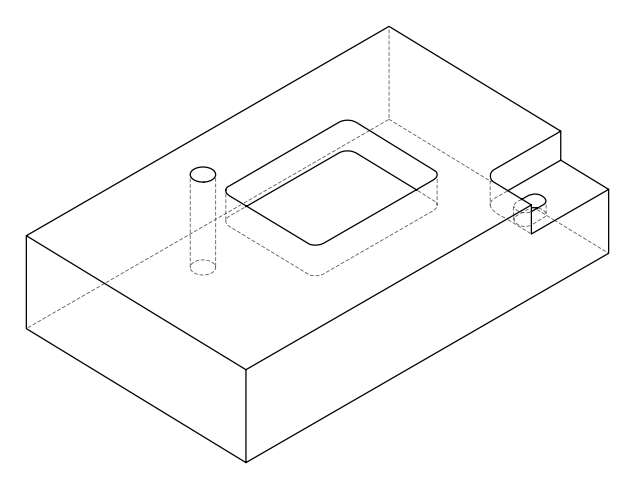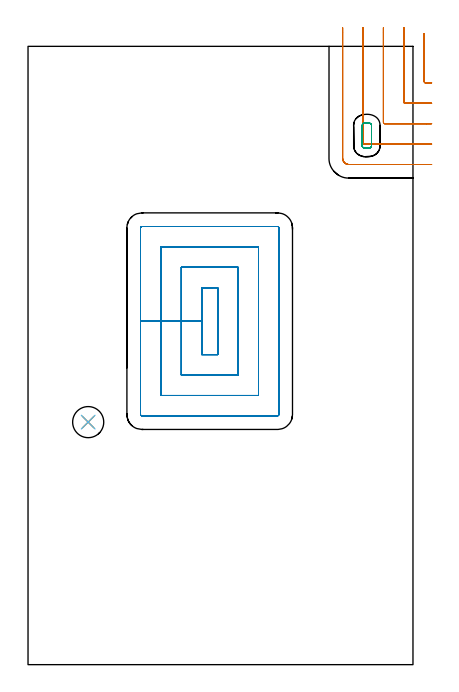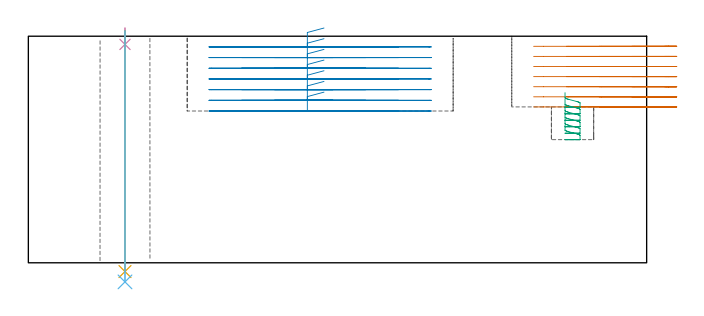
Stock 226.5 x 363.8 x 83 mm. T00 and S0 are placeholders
(PLAN: 6 operations, 4 tool changes, 23.2 min)
(1 MILL_CORNER_NOTCH_RECTANGULAR | CORNER_NOTCH_RECTANGULAR | UGT0201_008 | Follow Part, ap 4, ae 75% | 6.66 min | 98417 mm3)
(2 MILL_RECTANGULAR_POCKET | POCKET_RECTANGULAR_STRAIGHT | UGT0201_008 | Follow Part, ap 4, ae 75% | 14.81 min | 338246 mm3)
(3 MILL_RECTANGULAR_POCKET_1 | POCKET_RECTANGULAR_STRAIGHT_1 | NXT0201_013 | Follow Part, ap 2.5, ae 75% | 0.98 min | 4191 mm3)
(4 SPOT_DRILL | STEP1HOLE | NXT0321_9005460120000 | 0.05 min | 180 mm3)
(5 DRILL_THROUGH_HOLE_INTO_CENTER | STEP1HOLE | NXT0301_065 | 0.35 min | 5595 mm3)
(6 DRILL_TO_ENLARGE_THROUGH_HOLE | STEP1HOLE | UGT0301_252 | 0.37 min | 15992 mm3)
(TOOL UGT0201_008 | End Mill 16 mm | D16 FL32 Z4)
(TOOL NXT0201_013 | ENDMILL 10mm | D10 FL30 Z4)
(TOOL NXT0321_9005460120000 | NC Spot Drill, 142deg, 12mm, Carbide, Uncoated | D12 PA142 FL30 Z2)
(TOOL NXT0301_065 | Carbide Drill 9.4mm [860.1-0940-075A1-MM 2214] | D9.4 PA140 FL98 Z2)
(TOOL UGT0301_252 | Twist Drill 18.3 mm | D18.3 PA118 FL135 Z2)
(OP 1 MILL_CORNER_NOTCH_RECTANGULAR)
G17 G21 G94 G90
T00 M6
G54
G17 G0 G90 X233.1 Y371.321 S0 M3
G43 Z93. H0
Z79.3
G94 G1 Y368.321 F250.
Y343.095 F500.
G3 X233.895 Y342.3 R0.8
G1 X234.5
X237.5 F250.
G0 Z93.
X221.1 Y374.8
Z79.3
G1 Y371.8
Y331.096 F500.
G3 X221.896 Y330.3 R0.8
G1 X234.5
X237.5 F250.
G0 Z93.
X209.1 Y374.8
Z79.3
G1 Y371.8
Y319.096 F500.
G3 X209.896 Y318.3 R0.8
G1 X234.5
X237.5 F250.
G0 Z93.
X197.1 Y374.8
Z79.3
G1 Y371.8
Y307.096 F500.
G3 X197.896 Y306.3 R0.8
G1 X234.5
X237.5 F250.
G0 Z93.
X185.1 Y374.8
Z79.3
G1 Y371.8
Y297.9 F500.
G3 X188.7 Y294.3 R3.6
G1 X234.5
X237.5 F250.
G0 Z93.
X233.1 Y371.321
Z75.6
G1 Y368.321
Y343.095 F500.
G3 X233.895 Y342.3 R0.8
G1 X234.5
X237.5 F250.
G0 Z93.
X221.1 Y374.8
Z75.6
G1 Y371.8
Y331.096 F500.
G3 X221.896 Y330.3 R0.8
G1 X234.5
X237.5 F250.
G0 Z93.
X209.1 Y374.8
Z75.6
G1 Y371.8
Y319.096 F500.
G3 X209.896 Y318.3 R0.8
G1 X234.5
X237.5 F250.
G0 Z93.
X197.1 Y374.8
Z75.6
G1 Y371.8
Y307.096 F500.
G3 X197.896 Y306.3 R0.8
G1 X234.5
X237.5 F250.
G0 Z93.
X185.1 Y374.8
Z75.6
G1 Y371.8
Y297.9 F500.
G3 X188.7 Y294.3 R3.6
G1 X234.5
X237.5 F250.
G0 Z93.
X233.1 Y371.321
Z71.9
G1 Y368.321
Y343.095 F500.
G3 X233.895 Y342.3 R0.8
G1 X234.5
X237.5 F250.
G0 Z93.
X221.1 Y374.8
Z71.9
G1 Y371.8
Y331.096 F500.
G3 X221.896 Y330.3 R0.8
G1 X234.5
X237.5 F250.
G0 Z93.
X209.1 Y374.8
Z71.9
G1 Y371.8
Y319.096 F500.
G3 X209.896 Y318.3 R0.8
G1 X234.5
X237.5 F250.
G0 Z93.
X197.1 Y374.8
Z71.9
G1 Y371.8
Y307.096 F500.
G3 X197.896 Y306.3 R0.8
G1 X234.5
X237.5 F250.
G0 Z93.
X185.1 Y374.8
Z71.9
G1 Y371.8
Y297.9 F500.
G3 X188.7 Y294.3 R3.6
G1 X234.5
X237.5 F250.
G0 Z93.
X233.1 Y371.321
Z68.2
G1 Y368.321
Y343.095 F500.
G3 X233.895 Y342.3 R0.8
G1 X234.5
X237.5 F250.
G0 Z93.
X221.1 Y374.8
Z68.2
G1 Y371.8
Y331.096 F500.
G3 X221.896 Y330.3 R0.8
G1 X234.5
X237.5 F250.
G0 Z93.
X209.1 Y374.8
Z68.2
G1 Y371.8
Y319.096 F500.
G3 X209.896 Y318.3 R0.8
G1 X234.5
X237.5 F250.
G0 Z93.
X197.1 Y374.8
Z68.2
G1 Y371.8
Y307.096 F500.
G3 X197.896 Y306.3 R0.8
G1 X234.5
X237.5 F250.
G0 Z93.
X185.1 Y374.8
Z68.2
G1 Y371.8
Y297.9 F500.
G3 X188.7 Y294.3 R3.6
G1 X234.5
X237.5 F250.
G0 Z93.
X233.1 Y371.321
Z64.5
G1 Y368.321
Y343.095 F500.
G3 X233.895 Y342.3 R0.8
G1 X234.5
X237.5 F250.
G0 Z93.
X221.1 Y374.8
Z64.5
G1 Y371.8
Y331.096 F500.
G3 X221.896 Y330.3 R0.8
G1 X234.5
X237.5 F250.
G0 Z93.
X209.1 Y374.8
Z64.5
G1 Y371.8
Y319.096 F500.
G3 X209.896 Y318.3 R0.8
G1 X234.5
X237.5 F250.
G0 Z93.
X197.1 Y374.8
Z64.5
G1 Y371.8
Y307.096 F500.
G3 X197.896 Y306.3 R0.8
G1 X234.5
X237.5 F250.
G0 Z93.
X185.1 Y374.8
Z64.5
G1 Y371.8
Y297.9 F500.
G3 X188.7 Y294.3 R3.6
G1 X234.5
X237.5 F250.
G0 Z93.
X233.1 Y371.321
Z60.8
G1 Y368.321
Y343.095 F500.
G3 X233.895 Y342.3 R0.8
G1 X234.5
X237.5 F250.
G0 Z93.
X221.1 Y374.8
Z60.8
G1 Y371.8
Y331.096 F500.
G3 X221.896 Y330.3 R0.8
G1 X234.5
X237.5 F250.
G0 Z93.
X209.1 Y374.8
Z60.8
G1 Y371.8
Y319.096 F500.
G3 X209.896 Y318.3 R0.8
G1 X234.5
X237.5 F250.
G0 Z93.
X197.1 Y374.8
Z60.8
G1 Y371.8
Y307.096 F500.
G3 X197.896 Y306.3 R0.8
G1 X234.5
X237.5 F250.
G0 Z93.
X185.1 Y374.8
Z60.8
G1 Y371.8
Y297.9 F500.
G3 X188.7 Y294.3 R3.6
G1 X234.5
X237.5 F250.
G0 Z93.
X233.1 Y371.321
Z57.1
G1 Y368.321
Y343.095 F500.
G3 X233.895 Y342.3 R0.8
G1 X234.5
X237.5 F250.
G0 Z93.
X221.1 Y374.8
Z57.1
G1 Y371.8
Y331.096 F500.
G3 X221.896 Y330.3 R0.8
G1 X234.5
X237.5 F250.
G0 Z93.
X209.1 Y374.8
Z57.1
G1 Y371.8
Y319.096 F500.
G3 X209.896 Y318.3 R0.8
G1 X234.5
X237.5 F250.
G0 Z93.
X197.1 Y374.8
Z57.1
G1 Y371.8
Y307.096 F500.
G3 X197.896 Y306.3 R0.8
G1 X234.5
X237.5 F250.
G0 Z93.
X185.1 Y374.8
Z57.1
G1 Y371.8
Y297.9 F500.
G3 X188.7 Y294.3 R3.6
G1 X234.5
X237.5 F250.
G0 Z93.
M5
M2
(OP 2 MILL_RECTANGULAR_POCKET)
G17 G21 G94 G90
T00 M6
G54
G17 G0 G90 X108.304 Y221.8 S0 M3
G43 Z93. H0
Z86.
G94 G1 X102.2 Z84.364 F250.
Y202.1 Z79.086
Y182.4 F500.
X111.6
Y221.8
X102.2
Y202.1
X90.2
Y170.4
X123.6
Y233.8
X90.2
Y202.1
X78.2
Y158.4
X135.6
Y245.8
X78.2
Y202.1
X66.2
Y147.2
G3 X67. Y146.4 R0.8
G1 X146.8
G3 X147.6 Y147.2 R0.8
G1 Y257.
G3 X146.8 Y257.8 R0.8
G1 X67.
G3 X66.2 Y257. R0.8
G1 Y202.1
Y201.1
G0 X108.304 Y221.8 Z82.086
G1 X102.2 Z80.45 F250.
Y202.1 Z75.171
Y182.4 F500.
X111.6
Y221.8
X102.2
Y202.1
X90.2
Y170.4
X123.6
Y233.8
X90.2
Y202.1
X78.2
Y158.4
X135.6
Y245.8
X78.2
Y202.1
X66.2
Y147.2
G3 X67. Y146.4 R0.8
G1 X146.8
G3 X147.6 Y147.2 R0.8
G1 Y257.
G3 X146.8 Y257.8 R0.8
G1 X67.
G3 X66.2 Y257. R0.8
G1 Y202.1
Y201.1
G0 X108.304 Y221.8 Z78.171
G1 X102.2 Z76.536 F250.
Y202.1 Z71.257
Y182.4 F500.
X111.6
Y221.8
X102.2
Y202.1
X90.2
Y170.4
X123.6
Y233.8
X90.2
Y202.1
X78.2
Y158.4
X135.6
Y245.8
X78.2
Y202.1
X66.2
Y147.2
G3 X67. Y146.4 R0.8
G1 X146.8
G3 X147.6 Y147.2 R0.8
G1 Y257.
G3 X146.8 Y257.8 R0.8
G1 X67.
G3 X66.2 Y257. R0.8
G1 Y202.1
Y201.1
G0 X108.304 Y221.8 Z74.257
G1 X102.2 Z72.621 F250.
Y202.1 Z67.343
Y182.4 F500.
X111.6
Y221.8
X102.2
Y202.1
X90.2
Y170.4
X123.6
Y233.8
X90.2
Y202.1
X78.2
Y158.4
X135.6
Y245.8
X78.2
Y202.1
X66.2
Y147.2
G3 X67. Y146.4 R0.8
G1 X146.8
G3 X147.6 Y147.2 R0.8
G1 Y257.
G3 X146.8 Y257.8 R0.8
G1 X67.
G3 X66.2 Y257. R0.8
G1 Y202.1
Y201.1
G0 X108.304 Y221.8 Z70.343
G1 X102.2 Z68.707 F250.
Y202.1 Z63.429
Y182.4 F500.
X111.6
Y221.8
X102.2
Y202.1
X90.2
Y170.4
X123.6
Y233.8
X90.2
Y202.1
X78.2
Y158.4
X135.6
Y245.8
X78.2
Y202.1
X66.2
Y147.2
G3 X67. Y146.4 R0.8
G1 X146.8
G3 X147.6 Y147.2 R0.8
G1 Y257.
G3 X146.8 Y257.8 R0.8
G1 X67.
G3 X66.2 Y257. R0.8
G1 Y202.1
Y201.1
G0 X108.304 Y221.8 Z66.429
G1 X102.2 Z64.793 F250.
Y202.1 Z59.514
Y182.4 F500.
X111.6
Y221.8
X102.2
Y202.1
X90.2
Y170.4
X123.6
Y233.8
X90.2
Y202.1
X78.2
Y158.4
X135.6
Y245.8
X78.2
Y202.1
X66.2
Y147.2
G3 X67. Y146.4 R0.8
G1 X146.8
G3 X147.6 Y147.2 R0.8
G1 Y257.
G3 X146.8 Y257.8 R0.8
G1 X67.
G3 X66.2 Y257. R0.8
G1 Y202.1
Y201.1
G0 X108.304 Y221.8 Z62.514
G1 X102.2 Z60.879 F250.
Y202.1 Z55.6
Y182.4 F500.
X111.6
Y221.8
X102.2
Y202.1
X90.2
Y170.4
X123.6
Y233.8
X90.2
Y202.1
X78.2
Y158.4
X135.6
Y245.8
X78.2
Y202.1
X66.2
Y147.2
G3 X67. Y146.4 R0.8
G1 X146.8
G3 X147.6 Y147.2 R0.8
G1 Y257.
G3 X146.8 Y257.8 R0.8
G1 X67.
G3 X66.2 Y257. R0.8
G1 Y202.1
Y201.1
G0 Z93.
M5
M2
(OP 3 MILL_RECTANGULAR_POCKET_1)
G17 G21 G94 G90
T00 M6
G54
G17 G0 G90 X196.6 Y312.316 S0 M3
G43 Z93. H0
Z62.312
G94 G1 Y305.277 Z60.426 F250.
X196.655 Y304.98 Z60.346
X196.768 Y304.7 Z60.265
X196.934 Y304.448 Z60.184
X197.148 Y304.234 Z60.103
X197.4 Y304.068 Z60.022
X197.68 Y303.955 Z59.941
X197.977 Y303.9 Z59.86
X200.723 Z59.124
X201.02 Y303.955 Z59.043
X201.3 Y304.068 Z58.962
X201.552 Y304.234 Z58.881
X201.766 Y304.448 Z58.8
X201.932 Y304.7 Z58.719
X202.045 Y304.98 Z58.638
X202.1 Y305.277 Z58.557
Y311.3 Z56.944
Y317.2 F500.
G3 X200.6 Y318.7 R1.5
G1 X198.1
G3 X196.6 Y317.2 R1.5
G1 Y305.4
G3 X198.1 Y303.9 R1.5
G1 X200.6
G3 X202.1 Y305.4 R1.5
G1 Y311.3
Y312.3
G0 X196.6 Y312.316 Z59.944
G1 Y305.277 Z58.058 F250.
X196.655 Y304.98 Z57.977
X196.768 Y304.7 Z57.896
X196.934 Y304.448 Z57.815
X197.148 Y304.234 Z57.734
X197.4 Y304.068 Z57.653
X197.68 Y303.955 Z57.572
X197.977 Y303.9 Z57.491
X200.723 Z56.755
X201.02 Y303.955 Z56.674
X201.3 Y304.068 Z56.594
X201.552 Y304.234 Z56.513
X201.766 Y304.448 Z56.432
X201.932 Y304.7 Z56.351
X202.045 Y304.98 Z56.27
X202.1 Y305.277 Z56.189
Y311.3 Z54.575
Y317.2 F500.
G3 X200.6 Y318.7 R1.5
G1 X198.1
G3 X196.6 Y317.2 R1.5
G1 Y305.4
G3 X198.1 Y303.9 R1.5
G1 X200.6
G3 X202.1 Y305.4 R1.5
G1 Y311.3
Y312.3
G0 X196.6 Y312.316 Z57.575
G1 Y305.277 Z55.689 F250.
X196.655 Y304.98 Z55.608
X196.768 Y304.7 Z55.527
X196.934 Y304.448 Z55.446
X197.148 Y304.234 Z55.365
X197.4 Y304.068 Z55.284
X197.68 Y303.955 Z55.203
X197.977 Y303.9 Z55.122
X200.723 Z54.387
X201.02 Y303.955 Z54.306
X201.3 Y304.068 Z54.225
X201.552 Y304.234 Z54.144
X201.766 Y304.448 Z54.063
X201.932 Y304.7 Z53.982
X202.045 Y304.98 Z53.901
X202.1 Y305.277 Z53.82
Y311.3 Z52.206
Y317.2 F500.
G3 X200.6 Y318.7 R1.5
G1 X198.1
G3 X196.6 Y317.2 R1.5
G1 Y305.4
G3 X198.1 Y303.9 R1.5
G1 X200.6
G3 X202.1 Y305.4 R1.5
G1 Y311.3
Y312.3
G0 X196.6 Y312.316 Z55.206
G1 Y305.277 Z53.32 F250.
X196.655 Y304.98 Z53.239
X196.768 Y304.7 Z53.158
X196.934 Y304.448 Z53.077
X197.148 Y304.234 Z52.996
X197.4 Y304.068 Z52.915
X197.68 Y303.955 Z52.834
X197.977 Y303.9 Z52.754
X200.723 Z52.018
X201.02 Y303.955 Z51.937
X201.3 Y304.068 Z51.856
X201.552 Y304.234 Z51.775
X201.766 Y304.448 Z51.694
X201.932 Y304.7 Z51.613
X202.045 Y304.98 Z51.532
X202.1 Y305.277 Z51.451
Y311.3 Z49.837
Y317.2 F500.
G3 X200.6 Y318.7 R1.5
G1 X198.1
G3 X196.6 Y317.2 R1.5
G1 Y305.4
G3 X198.1 Y303.9 R1.5
G1 X200.6
G3 X202.1 Y305.4 R1.5
G1 Y311.3
Y312.3
G0 X196.6 Y312.316 Z52.837
G1 Y305.277 Z50.952 F250.
X196.655 Y304.98 Z50.871
X196.768 Y304.7 Z50.79
X196.934 Y304.448 Z50.709
X197.148 Y304.234 Z50.628
X197.4 Y304.068 Z50.547
X197.68 Y303.955 Z50.466
X197.977 Y303.9 Z50.385
X200.723 Z49.649
X201.02 Y303.955 Z49.568
X201.3 Y304.068 Z49.487
X201.552 Y304.234 Z49.406
X201.766 Y304.448 Z49.325
X201.932 Y304.7 Z49.244
X202.045 Y304.98 Z49.163
X202.1 Y305.277 Z49.082
Y311.3 Z47.469
Y317.2 F500.
G3 X200.6 Y318.7 R1.5
G1 X198.1
G3 X196.6 Y317.2 R1.5
G1 Y305.4
G3 X198.1 Y303.9 R1.5
G1 X200.6
G3 X202.1 Y305.4 R1.5
G1 Y311.3
Y312.3
G0 X196.6 Y312.316 Z50.469
G1 Y305.277 Z48.583 F250.
X196.655 Y304.98 Z48.502
X196.768 Y304.7 Z48.421
X196.934 Y304.448 Z48.34
X197.148 Y304.234 Z48.259
X197.4 Y304.068 Z48.178
X197.68 Y303.955 Z48.097
X197.977 Y303.9 Z48.016
X200.723 Z47.28
X201.02 Y303.955 Z47.2
X201.3 Y304.068 Z47.119
X201.552 Y304.234 Z47.038
X201.766 Y304.448 Z46.957
X201.932 Y304.7 Z46.876
X202.045 Y304.98 Z46.795
X202.1 Y305.277 Z46.714
Y311.3 Z45.1
Y317.2 F500.
G3 X200.6 Y318.7 R1.5
G1 X198.1
G3 X196.6 Y317.2 R1.5
G1 Y305.4
G3 X198.1 Y303.9 R1.5
G1 X200.6
G3 X202.1 Y305.4 R1.5
G1 Y311.3
Y312.3
G0 Z93.
M5
M2
(OP 4 SPOT_DRILL)
G17 G21 G94 G90
T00 M6
G54
G17 G0 G90 X35.4 Y142.7 S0 M3
G43 Z93. H0
G94 G81 G98 Z80. F250. R86.
G80
M5
M2
(OP 5 DRILL_THROUGH_HOLE_INTO_CENTER)
G17 G21 G94 G90
T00 M6
G54
G17 G0 G90 X35.4 Y142.7 S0 M3
G43 Z93. H1
G94 G73 G98 Z-3.211 F250. Q8.621 R85.
G80
M5
M2
(OP 6 DRILL_TO_ENLARGE_THROUGH_HOLE)
G17 G21 G94 G90
T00 M6
G54
G17 G0 G90 X35.4 Y142.7 S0 M3
G43 Z93. H0
G94 G73 G98 Z-6.998 F250. Q18. R85.
G80
M5
M2
